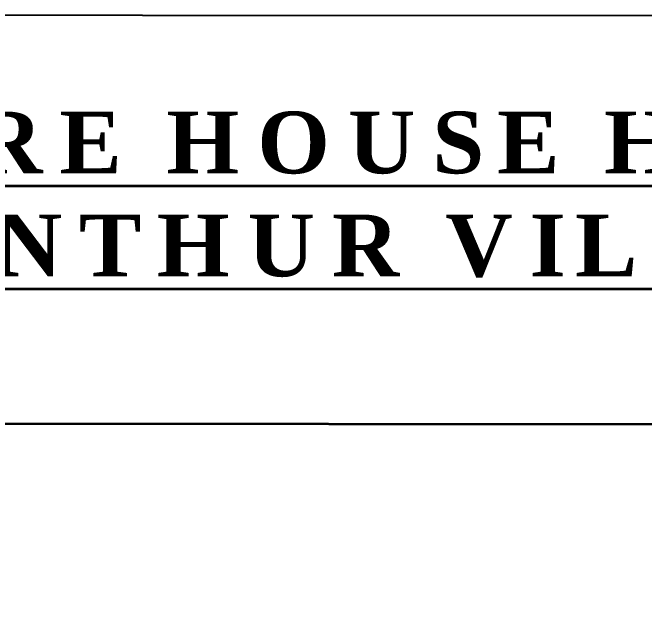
# Model space of a CAD drawing. Header units: metres. Extents: x -44 to 239, y -4 to 219.
# Drawn here: x 126.26 to 145.68, y 200.21 to 218.75 of the extents above; entities that cross this region are included whole.
import ezdxf

# ---------------------------------------------------------------- set-up
doc = ezdxf.new("R2010")
doc.units = ezdxf.units.M
doc.header["$MEASUREMENT"] = 0
doc.linetypes.add('CONTINUA', pattern=[0])
doc.layers.add('SHEET_1', color=6, linetype='Continuous')
doc.layers.add('TEXT', color=7, linetype='Continuous')
doc.styles.get("Standard").update_dxf_attribs({"font": 'arial.ttf'})

msp = doc.modelspace()

# ---------------------------------------------------------------- linework, layer by layer
at = {"layer": 'SHEET_1', "color": 6}
msp.add_lwpolyline([(-43.94967, 218.74522), (239.12805, 218.61655), (238.8898, -3.66643), (-44.18793, -3.53776)], close=True, dxfattribs=at)
at = {"layer": 'TEXT', "color": 7, "linetype": 'CONTINUA', "lineweight": 35}
msp.add_line((-43.96303, 206.28808), (239.11451, 205.98467), dxfattribs=at)

# ---------------------------------------------------------------- texts
at = {"layer": 'TEXT', "color": 7, "linetype": 'CONTINUA', "lineweight": 35, "insert": (-41.70559, 209.45212), "char_height": 1.9, "width": 281.0747823, "attachment_point": 4}
msp.add_mtext('\\A1;{\\fTimes New Roman|b1|i0|c0|p18;\\T1.25;\\L\\C256;PLAN SHOWING THE PROPOSED CONSTRUCTION OF COMMERCIAL BUILDING (BLOCK:1 - WARE HOUSE HAVING GROUND FLOOR P.E.B. BUILDING & BLOCK:2-MARRIAGE HALL HAVING STILT+F.F+S.F R.C.C BUILDING) IN R.S.NO:111/1B2 AT OMANTHUR VILLAGE AND PANCHAYAT, TINDIVANAM TALUK, VILLUPURAM DISTRICT.  \\H1.83875x; \\H0.54385x;\\P \\H1.55628x; }', dxfattribs=at)

doc.saveas('drawing.dxf')
